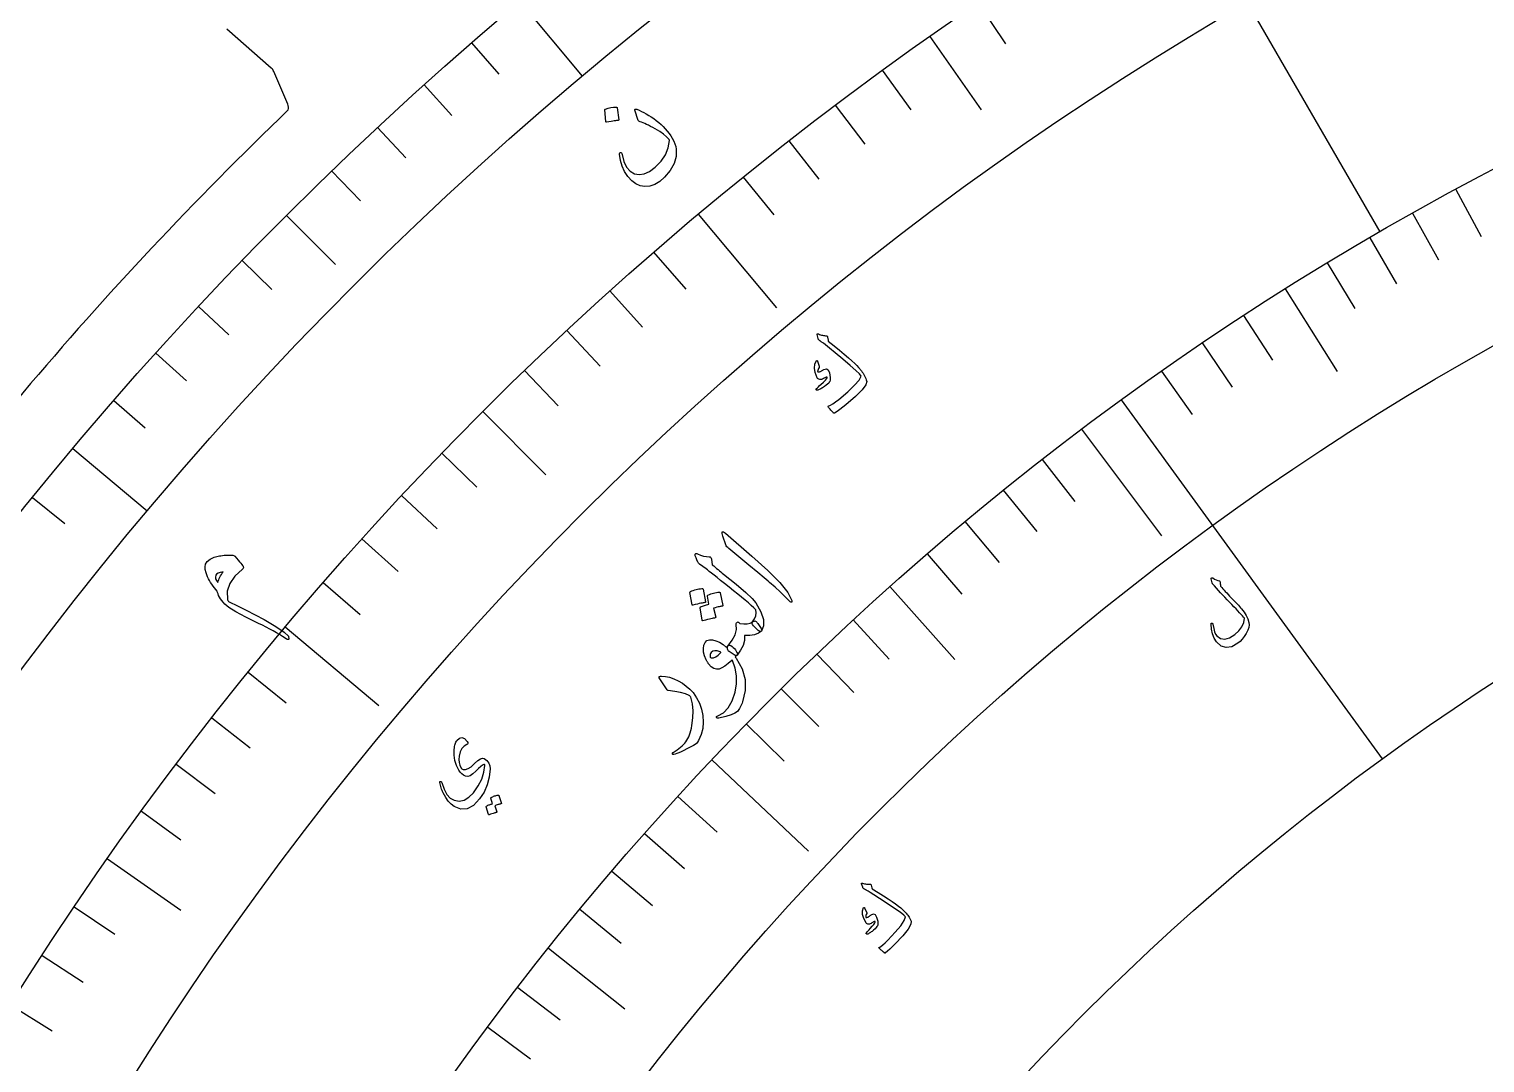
# Model space of a CAD drawing. Header units: millimetres. Extents: x -59 to 59, y -59 to 86.
# Drawn here: x -44.99 to -21.78, y 27.37 to 43.85 of the extents above; entities that cross this region are included whole.
import ezdxf

# ---------------------------------------------------------------- set-up
doc = ezdxf.new("R2010")
doc.units = ezdxf.units.MM
for name, color, linetype in [('CUT_OUTER', 1, 'Continuous'), ('ENGRAVE', 7, 'Continuous'), ('ENGRAVE_FINE', 8, 'Continuous'), ('TEXT', 5, 'Continuous')]:
    doc.layers.add(name, color=color, linetype=linetype)

msp = doc.modelspace()

# ---------------------------------------------------------------- linework, layer by layer
at = {"layer": 'CUT_OUTER'}
for points in [[(-41.1262, 43.2335), (-41.8327, 43.8521), (-41.8355, 43.8548)], [(-40.8636, 42.6578), (-41.0872, 43.1797)]]:
    msp.add_lwpolyline(points, dxfattribs=at)
for centre, radius, start, end in [((-41.225, 43.1206), 0.15, 23.19225, 48.79455), ((-0.0274, 0.0225), 58.9646, 133.821638, 145.848692), ((-40.9992, 42.5992), 0.1478, 346.73923, 23.35964)]:
    msp.add_arc(centre, radius, start, end, dxfattribs=at)
at = {"layer": 'ENGRAVE'}
for points in [[(-26.6975, 46.2414), (-23.4525, 40.6209)], [(-37.166, 44.2927), (-36.1705, 43.1063)], [(-30.6261, 43.7386), (-29.8072, 42.569)], [(-40.8849, 40.8849), (-40.1027, 40.1027)], [(-34.3216, 40.9029), (-33.0701, 39.4115)], [(-24.9616, 39.7114), (-24.1327, 38.3927)], [(-27.5749, 37.9434), (-23.4127, 32.2161)], [(-37.756, 37.756), (-36.7464, 36.7464)], [(-28.2099, 37.4738), (-26.9324, 35.7768)], [(-44.2927, 37.166), (-43.1063, 36.1705)], [(-31.265, 34.9654), (-30.2268, 33.8043)], [(-40.9029, 34.3216), (-39.4115, 33.0701)], [(-34.1044, 32.202), (-32.56, 30.7438)], [(-43.7386, 30.6261), (-42.569, 29.8072)], [(-36.7065, 29.2012), (-35.4876, 28.2315)]]:
    msp.add_lwpolyline(points, dxfattribs=at)
for radius in [57.82, 57.82, 56.2713, 53.395, 53.395, 51.1235, 46.905, 46.905, 44.427, 39.825, 39.825]:
    msp.add_circle((0, 0), radius, dxfattribs=at)
at = {"layer": 'ENGRAVE_FINE'}
for points in [[(-29.8581, 44.2665), (-29.4226, 43.6208)], [(-37.9333, 43.6373), (-37.4979, 43.1364)], [(-31.3848, 43.1975), (-30.927, 42.5674)], [(-38.6891, 42.9686), (-38.245, 42.4754)], [(-32.1339, 42.6431), (-31.6652, 42.0212)], [(-39.4331, 42.2869), (-38.9805, 41.8014)], [(-32.8732, 42.0758), (-32.3938, 41.4621)], [(-40.1651, 41.5922), (-39.7041, 41.1148)], [(-33.6026, 41.4957), (-33.1124, 40.8905)], [(-22.2399, 41.2973), (-21.837, 40.5493)], [(-22.9298, 40.9183), (-22.5145, 40.1771)], [(-23.6135, 40.5275), (-23.1858, 39.7934)], [(-41.5922, 40.1651), (-41.1148, 39.7041)], [(-35.0303, 40.2977), (-34.5193, 39.71)], [(-24.2909, 40.1252), (-23.8509, 39.3984)], [(-35.7282, 39.6802), (-35.2071, 39.1015)], [(-42.2869, 39.4331), (-41.8014, 38.9805)], [(-25.6256, 39.2862), (-25.1614, 38.5746)], [(-36.4153, 39.0506), (-35.8842, 38.4811)], [(-26.2826, 38.8498), (-25.8065, 38.1461)], [(-42.9686, 38.6891), (-42.4754, 38.245)], [(-37.0913, 38.4091), (-36.5503, 37.8489)], [(-26.9324, 38.4021), (-26.4446, 37.7065)], [(-43.6373, 37.9333), (-43.1364, 37.4979)], [(-38.4091, 37.0913), (-37.8489, 36.5503)], [(-28.8371, 36.9933), (-28.3147, 36.3232)], [(-29.4564, 36.5021), (-28.9228, 35.8409)], [(-44.9346, 36.3873), (-44.4187, 35.9696)], [(-39.0506, 36.4153), (-38.4811, 35.8842)], [(-30.0676, 36.0003), (-29.523, 35.3482)], [(-39.6802, 35.7282), (-39.1015, 35.2071)], [(-30.6705, 35.488), (-30.115, 34.8452)], [(-40.2977, 35.0303), (-39.71, 34.5193)], [(-31.8508, 34.4326), (-31.2739, 33.8089)], [(-32.4279, 33.8897), (-31.8405, 33.2758)], [(-41.4957, 33.6026), (-40.8905, 33.1124)], [(-32.9959, 33.3369), (-32.3983, 32.733)], [(-42.0758, 32.8732), (-41.4621, 32.3938)], [(-33.5548, 32.7743), (-32.947, 32.1806)], [(-42.6431, 32.1339), (-42.0212, 31.6652)], [(-34.6445, 31.6202), (-34.0169, 31.0475)], [(-43.1975, 31.3848), (-42.5674, 30.927)], [(-35.1749, 31.0291), (-34.5378, 30.4671)], [(-35.6955, 30.4288), (-35.0489, 29.8776)], [(-44.2665, 29.8581), (-43.6208, 29.4226)], [(-36.2061, 29.8195), (-35.5503, 29.2793)], [(-44.7808, 29.081), (-44.1277, 28.6568)], [(-37.1967, 28.5742), (-36.5229, 28.0567)], [(-45.2815, 28.295), (-44.6211, 27.8823)], [(-37.6763, 27.9387), (-36.9939, 27.4327)]]:
    msp.add_lwpolyline(points, dxfattribs=at)
at = {"layer": 'TEXT'}
for points in [[(-35.8106, 42.5662), (-35.8103, 42.57), (-35.8084, 42.5737), (-35.805, 42.5772), (-35.8001, 42.5806), (-35.7571, 42.5949), (-35.7135, 42.6047), (-35.6694, 42.61), (-35.6248, 42.6108), (-35.6195, 42.6097), (-35.6156, 42.6074), (-35.6132, 42.6039), (-35.6122, 42.5991), (-35.586, 42.4097), (-35.5864, 42.4044), (-35.5895, 42.4005), (-35.5953, 42.3982), (-35.6039, 42.3975), (-35.6113, 42.3969), (-35.6227, 42.3956), (-35.6382, 42.3937), (-35.6578, 42.3912), (-35.6816, 42.3879), (-35.7099, 42.3836), (-35.7426, 42.3782), (-35.7799, 42.3719), (-35.7852, 42.3716), (-35.7889, 42.3726), (-35.791, 42.3751), (-35.7914, 42.3789)], [(-35.2989, 42.577), (-35.2621, 42.5608), (-35.2246, 42.5431), (-35.1866, 42.5237), (-35.148, 42.5027), (-35.1088, 42.4798), (-35.0691, 42.4545), (-35.029, 42.4269), (-34.9882, 42.3969), (-34.949, 42.366), (-34.9119, 42.3338), (-34.8769, 42.3004), (-34.8441, 42.2658), (-34.8132, 42.2298), (-34.7843, 42.1924), (-34.7573, 42.1537), (-34.7323, 42.1134), (-34.7089, 42.0688), (-34.6907, 42.0247), (-34.6778, 41.9812), (-34.6701, 41.9381), (-34.671, 41.8248), (-34.7024, 41.7126), (-34.7643, 41.6015), (-34.8567, 41.4913), (-34.9333, 41.4234), (-35.0107, 41.376), (-35.0889, 41.349), (-35.168, 41.3425), (-35.2434, 41.3563), (-35.314, 41.3875), (-35.3798, 41.4361), (-35.4406, 41.5023), (-35.4932, 41.5825), (-35.5329, 41.6687), (-35.5598, 41.7609), (-35.5738, 41.8593), (-35.5736, 41.872), (-35.5708, 41.8814), (-35.5655, 41.8873), (-35.5576, 41.8898), (-35.5479, 41.8893), (-35.5403, 41.8835), (-35.5349, 41.8723), (-35.5317, 41.8559), (-35.5035, 41.7411), (-35.4617, 41.6517), (-35.4063, 41.5874), (-35.3374, 41.5482), (-35.261, 41.5348), (-35.1801, 41.5475), (-35.0947, 41.5862), (-35.0046, 41.6509), (-34.9107, 41.7469), (-34.8418, 41.8504), (-34.798, 41.9614), (-34.7793, 42.0802), (-34.7796, 42.0835), (-34.7812, 42.0876), (-34.7841, 42.0923), (-34.7882, 42.0977), (-34.8246, 42.1369), (-34.8729, 42.1777), (-34.9333, 42.2199), (-35.0057, 42.2636), (-35.0435, 42.2844), (-35.0791, 42.3035), (-35.1125, 42.3207), (-35.1437, 42.3361), (-35.1727, 42.3494), (-35.1996, 42.3606), (-35.2243, 42.3696), (-35.2469, 42.3764), (-35.2582, 42.3803), (-35.2669, 42.3854), (-35.2731, 42.3915), (-35.2767, 42.3987), (-35.3279, 42.5613), (-35.3291, 42.5723), (-35.3246, 42.5785), (-35.3146, 42.5801), (-35.2989, 42.577)], [(-32.4015, 38.9939), (-32.385, 38.9872), (-32.3688, 38.9813), (-32.3528, 38.9763), (-32.337, 38.9722), (-32.3214, 38.969), (-32.3059, 38.9668), (-32.2905, 38.9656), (-32.2752, 38.9654), (-32.2682, 38.9639), (-32.2629, 38.9598), (-32.2594, 38.9532), (-32.2575, 38.9439), (-32.25, 38.893), (-32.249, 38.8877), (-32.2478, 38.8834), (-32.2466, 38.8801), (-32.2452, 38.8779), (-32.1506, 38.802), (-32.0658, 38.7328), (-31.9908, 38.6704), (-31.9255, 38.6147), (-31.8701, 38.5659), (-31.8246, 38.5239), (-31.7892, 38.4887), (-31.7636, 38.4604), (-31.7179, 38.4051), (-31.7044, 38.3867), (-31.6917, 38.3676), (-31.6798, 38.3476), (-31.6686, 38.327), (-31.6583, 38.3055), (-31.6489, 38.2831), (-31.6405, 38.2598), (-31.633, 38.2357), (-31.6447, 38.1809), (-31.7041, 38.101), (-31.811, 37.9956), (-31.9652, 37.8645), (-32.0149, 37.8253), (-32.0619, 37.7903), (-32.1062, 37.7594), (-32.1478, 37.7327), (-32.1524, 37.7313), (-32.1567, 37.7314), (-32.1606, 37.733), (-32.1641, 37.7361), (-32.1797, 37.7523), (-32.1937, 37.7672), (-32.2062, 37.7807), (-32.2173, 37.7929), (-32.2269, 37.8038), (-32.2352, 37.8136), (-32.2423, 37.8224), (-32.2481, 37.8301), (-32.2511, 37.8347), (-32.2516, 37.8382), (-32.2496, 37.8408), (-32.245, 37.8423), (-32.2123, 37.8566), (-32.1738, 37.8794), (-32.1296, 37.9105), (-32.0796, 37.9501), (-31.9339, 38.0729), (-31.8254, 38.1754), (-31.7543, 38.2581), (-31.7206, 38.321), (-31.7492, 38.3553), (-31.8078, 38.412), (-31.8967, 38.491), (-32.0159, 38.5921), (-32.1363, 38.6925), (-32.2278, 38.7681), (-32.2904, 38.8188), (-32.324, 38.8449), (-32.3335, 38.8517), (-32.3424, 38.8582), (-32.3506, 38.8642), (-32.3583, 38.8697), (-32.3653, 38.8748), (-32.3715, 38.8792), (-32.377, 38.8831), (-32.3818, 38.8864), (-32.3916, 38.8941), (-32.3993, 38.9028), (-32.405, 38.9125), (-32.4086, 38.9232), (-32.4224, 38.9841), (-32.4231, 38.9885), (-32.4227, 38.992), (-32.4214, 38.9946), (-32.4191, 38.9964), (-32.4152, 38.9972), (-32.4109, 38.997), (-32.4063, 38.9959), (-32.4015, 38.9939)], [(-32.4353, 38.5684), (-32.4329, 38.5699), (-32.4304, 38.5706), (-32.4276, 38.5705), (-32.4247, 38.5696), (-32.4228, 38.5682), (-32.4211, 38.5664), (-32.4195, 38.5643), (-32.4181, 38.5618), (-32.3919, 38.4823), (-32.3897, 38.4738), (-32.3889, 38.4667), (-32.3893, 38.4608), (-32.3911, 38.4561), (-32.402, 38.4402), (-32.4096, 38.4247), (-32.4141, 38.4098), (-32.4154, 38.3954), (-32.4135, 38.3901), (-32.4077, 38.3875), (-32.398, 38.3878), (-32.3844, 38.3909), (-32.3763, 38.394), (-32.368, 38.3975), (-32.3597, 38.4013), (-32.3513, 38.4054), (-32.3427, 38.4099), (-32.3338, 38.4148), (-32.3248, 38.4201), (-32.3155, 38.4259), (-32.2768, 38.4382), (-32.2472, 38.4216), (-32.2266, 38.3761), (-32.2149, 38.3018), (-32.2148, 38.2768), (-32.2172, 38.2553), (-32.222, 38.2373), (-32.2291, 38.2227), (-32.2395, 38.2096), (-32.2559, 38.194), (-32.2783, 38.1758), (-32.3068, 38.1552), (-32.3216, 38.1449), (-32.3361, 38.1357), (-32.3502, 38.1275), (-32.3639, 38.1202), (-32.3772, 38.1138), (-32.3897, 38.1079), (-32.4015, 38.1027), (-32.4127, 38.098), (-32.4206, 38.0965), (-32.4274, 38.0966), (-32.4329, 38.0985), (-32.4373, 38.1021), (-32.4404, 38.1071), (-32.4409, 38.112), (-32.439, 38.1168), (-32.4347, 38.1216), (-32.4199, 38.136), (-32.403, 38.152), (-32.3838, 38.1696), (-32.3623, 38.1888), (-32.3223, 38.2248), (-32.2923, 38.2543), (-32.2724, 38.2775), (-32.2625, 38.2943), (-32.2618, 38.2972), (-32.2623, 38.2997), (-32.264, 38.302), (-32.2669, 38.304), (-32.2692, 38.3048), (-32.2723, 38.3047), (-32.2761, 38.3038), (-32.2806, 38.302), (-32.3199, 38.2823), (-32.3368, 38.2747), (-32.3528, 38.2699), (-32.3677, 38.2678), (-32.3816, 38.2686), (-32.3953, 38.2716), (-32.4067, 38.2771), (-32.4155, 38.2852), (-32.422, 38.2958), (-32.4549, 38.3764), (-32.4681, 38.4487), (-32.4615, 38.5127), (-32.4353, 38.5684)], [(-33.9272, 35.768), (-33.94, 35.8137), (-33.9372, 35.8366), (-33.9188, 35.8368), (-33.8849, 35.8143), (-33.4653, 35.4474), (-33.2089, 35.2212), (-33.0172, 35.028), (-32.89, 34.8682), (-32.827, 34.7419), (-32.8248, 34.7287), (-32.8255, 34.7199), (-32.8291, 34.7153), (-32.8356, 34.715), (-32.843, 34.7172), (-32.851, 34.7215), (-32.8595, 34.7281), (-32.8686, 34.7368), (-32.936, 34.8081), (-33.0108, 34.8806), (-33.093, 34.9542), (-33.1826, 35.0291), (-33.2055, 35.049), (-33.2683, 35.1022), (-33.3709, 35.1887), (-33.5133, 35.3084), (-33.8323, 35.5708), (-33.8482, 35.5858), (-33.8612, 35.6011), (-33.8714, 35.6169), (-33.8787, 35.633)], [(-41.9882, 34.8936), (-42.0107, 34.9198), (-42.0324, 34.9466), (-42.0535, 34.9741), (-42.0739, 35.0022), (-42.0932, 35.031), (-42.111, 35.0605), (-42.1274, 35.0907), (-42.1423, 35.1217), (-42.1656, 35.1821), (-42.1785, 35.2355), (-42.1811, 35.2816), (-42.1733, 35.3205), (-42.1463, 35.3671), (-42.1005, 35.4048), (-42.0359, 35.4338), (-41.9526, 35.4538), (-41.9279, 35.4578), (-41.9032, 35.461), (-41.8784, 35.4635), (-41.8536, 35.4652), (-41.8286, 35.4663), (-41.8033, 35.4667), (-41.7779, 35.4667), (-41.7522, 35.466), (-41.738, 35.4648), (-41.7258, 35.4618), (-41.7154, 35.4568), (-41.7071, 35.4501), (-41.6786, 35.4164), (-41.6533, 35.3862), (-41.6312, 35.3594), (-41.6123, 35.336), (-41.5969, 35.3165), (-41.5851, 35.3011), (-41.5769, 35.2898), (-41.5724, 35.2826), (-41.5689, 35.2715), (-41.5695, 35.2614), (-41.5741, 35.2522), (-41.5827, 35.2441), (-41.7066, 35.1334), (-41.7881, 35.0152), (-41.8274, 34.8898), (-41.8242, 34.7573), (-41.8205, 34.7451), (-41.815, 34.7352), (-41.8075, 34.7274), (-41.7982, 34.722), (-41.664, 34.6588), (-41.5263, 34.5905), (-41.3853, 34.5171), (-41.2409, 34.4385), (-41.0512, 34.3273), (-40.9219, 34.2385), (-40.8529, 34.1723), (-40.8441, 34.1288), (-40.8534, 34.1219), (-40.8669, 34.1215), (-40.8846, 34.1277), (-40.9066, 34.1405), (-40.9499, 34.17), (-40.9961, 34.1996), (-41.045, 34.2291), (-41.0968, 34.2585), (-41.1511, 34.288), (-41.2078, 34.3177), (-41.2667, 34.3475), (-41.3278, 34.3775), (-41.5331, 34.478), (-41.6915, 34.5627), (-41.8029, 34.6318), (-41.8672, 34.6856), (-41.8933, 34.7151), (-41.9162, 34.7438), (-41.9358, 34.7716), (-41.952, 34.7987), (-41.9653, 34.8246), (-41.9757, 34.849), (-41.9833, 34.872), (-41.9882, 34.8936)], [(-34.3259, 35.354), (-34.3404, 35.3914), (-34.3521, 35.4209), (-34.3609, 35.4425), (-34.367, 35.4562), (-34.3702, 35.4655), (-34.3709, 35.4737), (-34.369, 35.4808), (-34.3645, 35.487), (-34.3573, 35.4919), (-34.3493, 35.4938), (-34.3403, 35.4927), (-34.3304, 35.4885), (-34.2828, 35.467), (-34.2358, 35.4515), (-34.1895, 35.4421), (-34.1439, 35.4387), (-34.1302, 35.4368), (-34.1199, 35.4296), (-34.113, 35.4172), (-34.1094, 35.3996), (-34.0972, 35.3138), (-34.0729, 35.2936), (-34.049, 35.2738), (-34.0255, 35.2544), (-34.0023, 35.2354), (-33.9796, 35.2168), (-33.9573, 35.1986), (-33.9353, 35.1809), (-33.9138, 35.1635), (-33.7146, 35.0024), (-33.5629, 34.8726), (-33.4586, 34.7742), (-33.4015, 34.7073), (-33.3217, 34.563), (-33.28, 34.4398), (-33.2762, 34.3377), (-33.3104, 34.2565), (-33.312, 34.255), (-33.3136, 34.2534), (-33.3153, 34.2518), (-33.3169, 34.2503), (-33.3353, 34.2501), (-33.3618, 34.265), (-33.3963, 34.295), (-33.4388, 34.3401), (-33.4533, 34.358), (-33.4604, 34.3744), (-33.4602, 34.3893), (-33.4525, 34.4027), (-33.4195, 34.4508), (-33.3997, 34.4989), (-33.3933, 34.547), (-33.4003, 34.5952), (-33.4346, 34.628), (-33.4745, 34.6644), (-33.5201, 34.7044), (-33.5714, 34.748), (-33.628, 34.795), (-33.6897, 34.8454), (-33.7565, 34.8992), (-33.8283, 34.9563), (-33.8985, 35.013), (-33.9617, 35.0637), (-34.018, 35.1084), (-34.0675, 35.1472), (-34.1098, 35.1803), (-34.1448, 35.2079), (-34.1724, 35.23), (-34.1927, 35.2466), (-34.2992, 35.3232), (-34.3086, 35.3318), (-34.3162, 35.3398), (-34.322, 35.3472), (-34.3259, 35.354)], [(-41.978, 35.0291), (-41.9716, 35.0495), (-41.9641, 35.0702), (-41.9554, 35.0914), (-41.9454, 35.1129), (-41.9343, 35.1348), (-41.9222, 35.1568), (-41.9091, 35.179), (-41.8949, 35.2013), (-41.9402, 35.1911), (-41.9747, 35.1784), (-41.9983, 35.1633), (-42.0111, 35.1457), (-42.018, 35.1177), (-42.0148, 35.089), (-42.0014, 35.0594), (-41.978, 35.0291)], [(-26.1398, 35.0879), (-26.1403, 35.0925), (-26.1396, 35.0967), (-26.1377, 35.1003), (-26.1345, 35.1034), (-26.1305, 35.1055), (-26.1262, 35.1059), (-26.1215, 35.1047), (-26.1165, 35.1019), (-26.0881, 35.0849), (-26.0616, 35.0718), (-26.0368, 35.0624), (-26.0139, 35.0569), (-26.0065, 35.0544), (-26.001, 35.0491), (-25.9975, 35.0412), (-25.996, 35.0305), (-25.9959, 35.0248), (-25.9958, 35.0194), (-25.9956, 35.0142), (-25.9954, 35.0093), (-25.9952, 35.0047), (-25.9951, 35.0004), (-25.995, 34.9965), (-25.995, 34.993), (-25.9948, 34.9867), (-25.9932, 34.9803), (-25.9901, 34.9736), (-25.9857, 34.9668), (-25.9706, 34.9492), (-25.954, 34.9303), (-25.9357, 34.9101), (-25.9157, 34.8884), (-25.8942, 34.8654), (-25.8711, 34.8408), (-25.8466, 34.8148), (-25.8206, 34.7873), (-25.7941, 34.7602), (-25.7695, 34.7346), (-25.7467, 34.7104), (-25.7257, 34.6877), (-25.7065, 34.6664), (-25.6887, 34.6465), (-25.6726, 34.628), (-25.6581, 34.611), (-25.6172, 34.5588), (-25.5842, 34.5052), (-25.559, 34.4502), (-25.5416, 34.3938), (-25.5375, 34.3561), (-25.5432, 34.3142), (-25.5587, 34.268), (-25.584, 34.2177), (-25.6151, 34.1682), (-25.6473, 34.1257), (-25.6804, 34.09), (-25.7146, 34.0612), (-25.813, 34.0061), (-25.9024, 33.9915), (-25.983, 34.0174), (-26.0547, 34.0839), (-26.0937, 34.1445), (-26.1215, 34.2119), (-26.1379, 34.2859), (-26.143, 34.3668), (-26.1426, 34.3719), (-26.1412, 34.376), (-26.1388, 34.379), (-26.1353, 34.381), (-26.131, 34.3822), (-26.1272, 34.3825), (-26.1239, 34.3818), (-26.1211, 34.38), (-26.1177, 34.3769), (-26.1152, 34.3733), (-26.1135, 34.3692), (-26.1128, 34.3646), (-26.1011, 34.2987), (-26.0872, 34.2455), (-26.071, 34.2052), (-26.0527, 34.1777), (-25.9919, 34.1345), (-25.9236, 34.1239), (-25.848, 34.1459), (-25.7647, 34.2003), (-25.6991, 34.2618), (-25.6517, 34.3255), (-25.6227, 34.3913), (-25.6119, 34.4594), (-25.6266, 34.4774), (-25.6443, 34.4982), (-25.6649, 34.5216), (-25.6884, 34.5478), (-25.715, 34.5766), (-25.7448, 34.6082), (-25.7777, 34.6425), (-25.8139, 34.6795), (-25.8507, 34.718), (-25.8867, 34.756), (-25.922, 34.7936), (-25.9566, 34.8306), (-25.9903, 34.8673), (-26.0231, 34.9036), (-26.0551, 34.9395), (-26.0861, 34.975), (-26.1175, 35.0081), (-26.1204, 35.0124), (-26.1227, 35.0167), (-26.1243, 35.0211), (-26.1254, 35.0255)], [(-34.4521, 34.869), (-34.4521, 34.8731), (-34.4504, 34.8771), (-34.4471, 34.8812), (-34.4422, 34.8852), (-34.4202, 34.8952), (-34.3981, 34.904), (-34.3759, 34.9118), (-34.3537, 34.9184), (-34.3311, 34.9239), (-34.3081, 34.9282), (-34.2846, 34.9315), (-34.2606, 34.9336), (-34.2535, 34.9329), (-34.2482, 34.9308), (-34.2447, 34.9272), (-34.2431, 34.9223), (-34.2009, 34.7223), (-34.2016, 34.7173), (-34.2051, 34.7135), (-34.2114, 34.7109), (-34.2204, 34.7095), (-34.2282, 34.7082), (-34.2402, 34.7059), (-34.2565, 34.7026), (-34.2769, 34.6983), (-34.3019, 34.6927), (-34.3315, 34.6857), (-34.3657, 34.6773), (-34.4046, 34.6675), (-34.4102, 34.6667), (-34.4143, 34.6674), (-34.4167, 34.6699), (-34.4174, 34.6739)], [(-34.1739, 34.8125), (-34.1738, 34.8165), (-34.1722, 34.8205), (-34.1689, 34.8245), (-34.164, 34.8285), (-34.142, 34.8384), (-34.12, 34.8471), (-34.0978, 34.8547), (-34.0756, 34.8611), (-34.0531, 34.8665), (-34.0302, 34.8707), (-34.0067, 34.8738), (-33.9828, 34.8758), (-33.977, 34.8749), (-33.9724, 34.8725), (-33.969, 34.8684), (-33.9669, 34.8628), (-33.9251, 34.6631), (-33.9256, 34.6594), (-33.9288, 34.6563), (-33.9345, 34.6538), (-33.9429, 34.652), (-33.9485, 34.6509), (-33.9572, 34.6491), (-33.969, 34.6466), (-33.984, 34.6434), (-34.002, 34.6395), (-34.0229, 34.6346), (-34.0467, 34.6288), (-34.0735, 34.6222), (-34.0412, 34.4758), (-34.0419, 34.4708), (-34.0453, 34.467), (-34.0516, 34.4644), (-34.0606, 34.4631), (-34.0684, 34.4618), (-34.0803, 34.4595), (-34.0965, 34.4562), (-34.1169, 34.452), (-34.1418, 34.4465), (-34.1712, 34.4396), (-34.2053, 34.4313), (-34.2441, 34.4215), (-34.249, 34.4214), (-34.2525, 34.4227), (-34.2546, 34.4254), (-34.2553, 34.4295), (-34.2907, 34.6242), (-34.2906, 34.6282), (-34.289, 34.6322), (-34.2857, 34.6362), (-34.2808, 34.6403), (-34.2653, 34.6473), (-34.2497, 34.654), (-34.2338, 34.6602), (-34.2177, 34.666), (-34.2015, 34.6712), (-34.185, 34.6756), (-34.1684, 34.6792), (-34.1515, 34.682)], [(-33.4525, 34.4027), (-33.4356, 34.411), (-33.422, 34.4157), (-33.4116, 34.417), (-33.4044, 34.4146), (-33.3961, 34.4085), (-33.3871, 34.4), (-33.3772, 34.389), (-33.3666, 34.3756), (-33.3348, 34.3306), (-33.3148, 34.2957), (-33.3067, 34.271), (-33.3104, 34.2565), (-33.3599, 34.2204), (-33.4214, 34.1966), (-33.4949, 34.185), (-33.5806, 34.1856), (-33.5831, 34.1055), (-33.604, 34.0267), (-33.6433, 33.949), (-33.701, 33.8724), (-33.7097, 33.8667), (-33.7201, 33.8654), (-33.732, 33.8684), (-33.7456, 33.8759), (-33.8255, 33.9306), (-33.8344, 33.9367), (-33.8419, 33.9454), (-33.848, 33.9567), (-33.8527, 33.9706), (-33.8546, 33.9831), (-33.8539, 33.995), (-33.8506, 34.0062), (-33.8447, 34.0169), (-33.7759, 34.1092), (-33.7308, 34.1967), (-33.7095, 34.2797), (-33.7121, 34.3581), (-33.7132, 34.3681), (-33.7119, 34.3773), (-33.7082, 34.3857), (-33.7021, 34.3932), (-33.6949, 34.3986), (-33.6877, 34.4003), (-33.6805, 34.3984), (-33.6733, 34.3929), (-33.6672, 34.3871), (-33.6614, 34.3824), (-33.6561, 34.3789), (-33.6511, 34.3767), (-33.592, 34.3705), (-33.5392, 34.3728), (-33.4927, 34.3835), (-33.4525, 34.4027)], [(-33.7152, 33.8231), (-33.6207, 33.654), (-33.5722, 33.4816), (-33.5696, 33.3058), (-33.6125, 33.1265), (-33.6211, 33.104), (-33.6302, 33.0824), (-33.6397, 33.0617), (-33.6498, 33.0418), (-33.6603, 33.0231), (-33.6714, 33.0056), (-33.683, 32.9895), (-33.6951, 32.9746), (-33.7333, 32.9454), (-33.7956, 32.9178), (-33.8818, 32.8919), (-33.9921, 32.8674), (-34.0056, 32.8663), (-34.0159, 32.868), (-34.0232, 32.8725), (-34.0273, 32.8798), (-34.0282, 32.8879), (-34.0254, 32.8949), (-34.019, 32.9007), (-34.009, 32.9053), (-33.9173, 32.9533), (-33.8406, 33.0323), (-33.7786, 33.1424), (-33.731, 33.2838), (-33.7076, 33.4151), (-33.7067, 33.5424), (-33.7283, 33.6657), (-33.7724, 33.7851), (-33.7756, 33.7877), (-33.7788, 33.7891), (-33.782, 33.7894), (-33.7852, 33.7884), (-33.843, 33.7369), (-33.8959, 33.6966), (-33.9438, 33.6676), (-33.9868, 33.65), (-34.0301, 33.6461), (-34.0723, 33.6586), (-34.1135, 33.6874), (-34.1536, 33.7326), (-34.1584, 33.7391), (-34.1631, 33.7459), (-34.1677, 33.753), (-34.1722, 33.7605), (-34.1767, 33.7683), (-34.1813, 33.7766), (-34.186, 33.7854), (-34.1909, 33.7948), (-34.2182, 33.8591), (-34.2336, 33.9198), (-34.2371, 33.9767), (-34.2288, 34.0299), (-34.2095, 34.0738), (-34.1804, 34.1026), (-34.1414, 34.1164), (-34.0927, 34.1151), (-34.0371, 34.101), (-33.981, 34.0761), (-33.9243, 34.0407), (-33.8671, 33.9946), (-33.864, 33.9978), (-33.8611, 34.001), (-33.8584, 34.0042), (-33.8559, 34.0074), (-33.8534, 34.0106), (-33.8507, 34.0137), (-33.8478, 34.0169), (-33.8447, 34.0201), (-33.8316, 34.0285), (-33.8164, 34.0299), (-33.7989, 34.0244), (-33.7792, 34.0118), (-33.7601, 33.9955), (-33.7425, 33.9772), (-33.7266, 33.9569), (-33.7122, 33.9347), (-33.7012, 33.9135), (-33.6954, 33.8963), (-33.6948, 33.8831), (-33.6994, 33.874), (-33.7296, 33.8439), (-33.7269, 33.8408), (-33.7236, 33.8363), (-33.7197, 33.8304), (-33.7152, 33.8231)], [(-33.9709, 33.9262), (-34.017, 33.9387), (-34.056, 33.941), (-34.0881, 33.9331), (-34.1131, 33.915), (-34.1226, 33.8987), (-34.1286, 33.8817), (-34.1312, 33.8642), (-34.1304, 33.8462), (-34.1282, 33.8384), (-34.1231, 33.8326), (-34.1153, 33.8288), (-34.1047, 33.827), (-34.0738, 33.8291), (-34.0401, 33.8431), (-34.0036, 33.8691), (-33.9644, 33.907), (-33.9612, 33.9118), (-33.9613, 33.9166), (-33.9645, 33.9214), (-33.9709, 33.9262)], [(-34.9403, 33.512), (-34.9423, 33.5158), (-34.9436, 33.5192), (-34.9441, 33.5222), (-34.9437, 33.5248), (-34.9397, 33.5298), (-34.9322, 33.5335), (-34.9213, 33.5359), (-34.907, 33.5369), (-34.8429, 33.5327), (-34.7772, 33.5191), (-34.7099, 33.496), (-34.6412, 33.4635), (-34.5723, 33.4232), (-34.5093, 33.3784), (-34.4522, 33.3291), (-34.401, 33.2753), (-34.3447, 33.1931), (-34.3001, 33.1044), (-34.2671, 33.0093), (-34.2457, 32.9077), (-34.2379, 32.8037), (-34.2472, 32.7024), (-34.2736, 32.6039), (-34.3171, 32.5081), (-34.3312, 32.4848), (-34.3484, 32.4644), (-34.3686, 32.4468), (-34.392, 32.4322), (-34.45, 32.4025), (-34.5028, 32.3759), (-34.5504, 32.3526), (-34.5927, 32.3325), (-34.6297, 32.3158), (-34.6613, 32.3026), (-34.6875, 32.2928), (-34.7083, 32.2866), (-34.7135, 32.2861), (-34.7178, 32.2864), (-34.7215, 32.2874), (-34.7243, 32.2893), (-34.7273, 32.2926), (-34.7294, 32.2964), (-34.7308, 32.3005), (-34.7314, 32.305), (-34.7308, 32.3096), (-34.7286, 32.3139), (-34.7248, 32.3177), (-34.7194, 32.3213), (-34.6858, 32.3421), (-34.6546, 32.3629), (-34.6259, 32.3838), (-34.5997, 32.4046), (-34.5758, 32.4257), (-34.554, 32.4472), (-34.5342, 32.4691), (-34.5166, 32.4915), (-34.5005, 32.5153), (-34.4855, 32.5414), (-34.4715, 32.5699), (-34.4586, 32.6008), (-34.4469, 32.6341), (-34.4364, 32.6699), (-34.4272, 32.7083), (-34.4192, 32.7493), (-34.4031, 32.8708), (-34.401, 32.9863), (-34.4131, 33.096), (-34.4393, 33.1998), (-34.4421, 33.2075), (-34.4469, 33.2148), (-34.4536, 33.2217), (-34.4623, 33.2281), (-34.5245, 33.2552), (-34.6012, 33.2774), (-34.6924, 33.2946), (-34.7982, 33.3068), (-34.804, 33.3085), (-34.8087, 33.3106), (-34.8121, 33.3131), (-34.8144, 33.316)], [(-38.0086, 32.4475), (-38.0516, 32.4216), (-38.0865, 32.3816), (-38.1133, 32.3275), (-38.132, 32.2593), (-38.1366, 32.2099), (-38.1325, 32.1622), (-38.1199, 32.1161), (-38.0986, 32.0718), (-38.093, 32.0644), (-38.086, 32.0583), (-38.0775, 32.0533), (-38.0675, 32.0495), (-38.0286, 32.047), (-37.9854, 32.0616), (-37.938, 32.093), (-37.8863, 32.1413), (-37.8357, 32.1894), (-37.7927, 32.2191), (-37.7575, 32.2303), (-37.73, 32.2231), (-37.6885, 32.1894), (-37.6591, 32.1506), (-37.6417, 32.1065), (-37.6365, 32.0572), (-37.6498, 31.9266), (-37.6823, 31.8033), (-37.7339, 31.6872), (-37.8048, 31.5782), (-37.9026, 31.4763), (-38.0029, 31.4224), (-38.1059, 31.4167), (-38.2119, 31.4592), (-38.2592, 31.4957), (-38.3039, 31.5435), (-38.3457, 31.6028), (-38.3847, 31.6736), (-38.3942, 31.6949), (-38.4029, 31.7159), (-38.4109, 31.7367), (-38.4182, 31.7573), (-38.4247, 31.7777), (-38.4305, 31.7981), (-38.4355, 31.8186), (-38.4399, 31.839), (-38.4407, 31.8487), (-38.4388, 31.8553), (-38.4343, 31.8587), (-38.4272, 31.859), (-38.4204, 31.8568), (-38.4149, 31.8531), (-38.4107, 31.8479), (-38.4078, 31.841), (-38.3715, 31.7327), (-38.3267, 31.6494), (-38.2736, 31.5911), (-38.2123, 31.5578), (-38.1294, 31.5448), (-38.0502, 31.5606), (-37.9745, 31.6052), (-37.9023, 31.6786), (-37.8259, 31.7862), (-37.7704, 31.8943), (-37.7358, 32.0032), (-37.722, 32.1128), (-37.7223, 32.1204), (-37.7249, 32.1253), (-37.7297, 32.1276), (-37.7367, 32.1272), (-37.7566, 32.1185), (-37.7848, 32.0978), (-37.8211, 32.0652), (-37.8656, 32.0206), (-37.9129, 31.9768), (-37.9557, 31.9491), (-37.994, 31.9374), (-38.028, 31.9417), (-38.0594, 31.9568), (-38.088, 31.9778), (-38.114, 32.0046), (-38.1372, 32.0372), (-38.1744, 32.1112), (-38.1987, 32.1911), (-38.2102, 32.2769), (-38.2086, 32.3685), (-38.2069, 32.3917), (-38.2041, 32.4134), (-38.2003, 32.4335), (-38.1954, 32.452), (-38.1896, 32.4688), (-38.1831, 32.484), (-38.1757, 32.4976), (-38.1676, 32.5096), (-38.1271, 32.549), (-38.0862, 32.5593), (-38.0447, 32.5405), (-38.0027, 32.4928), (-37.9943, 32.4766), (-37.9924, 32.4637), (-37.9972, 32.454), (-38.0086, 32.4475)], [(-37.6269, 31.5897), (-37.6272, 31.5923), (-37.6264, 31.5949), (-37.6246, 31.5977), (-37.6217, 31.6005), (-37.6085, 31.6079), (-37.595, 31.6146), (-37.5815, 31.6206), (-37.5678, 31.6259), (-37.5539, 31.6305), (-37.5396, 31.6344), (-37.5248, 31.6377), (-37.5097, 31.6402), (-37.506, 31.64), (-37.5029, 31.6387), (-37.5005, 31.6363), (-37.4987, 31.6328), (-37.4581, 31.5082), (-37.4582, 31.5058), (-37.46, 31.5036), (-37.4635, 31.5017), (-37.4687, 31.5001), (-37.4728, 31.4995), (-37.4789, 31.4979), (-37.4871, 31.4955), (-37.4974, 31.4922), (-37.5098, 31.4881), (-37.5245, 31.483), (-37.5415, 31.4771), (-37.5608, 31.4702), (-37.5296, 31.3727), (-37.5292, 31.3691), (-37.5308, 31.3662), (-37.5343, 31.3641), (-37.5399, 31.3626), (-37.5448, 31.3614), (-37.5523, 31.3593), (-37.5623, 31.3564), (-37.5751, 31.3526), (-37.5905, 31.3478), (-37.6088, 31.3419), (-37.63, 31.3348), (-37.654, 31.3265), (-37.6571, 31.3262), (-37.6595, 31.3269), (-37.661, 31.3285), (-37.6617, 31.331), (-37.6986, 31.4538), (-37.6989, 31.4564), (-37.6981, 31.459), (-37.6963, 31.4618), (-37.6935, 31.4646), (-37.6827, 31.4713), (-37.6716, 31.4773), (-37.6603, 31.4827), (-37.6487, 31.4873), (-37.6369, 31.4914), (-37.625, 31.4948), (-37.613, 31.4977), (-37.6008, 31.5)], [(-31.6977, 30.2347), (-31.6821, 30.2303), (-31.6668, 30.2268), (-31.6518, 30.2239), (-31.6372, 30.2219), (-31.6228, 30.2206), (-31.6085, 30.2203), (-31.5945, 30.2208), (-31.5807, 30.2222), (-31.5742, 30.2216), (-31.569, 30.2185), (-31.565, 30.2129), (-31.5624, 30.2047), (-31.5503, 30.1595), (-31.5488, 30.1548), (-31.5473, 30.151), (-31.5459, 30.1482), (-31.5444, 30.1464), (-31.451, 30.0877), (-31.3671, 30.0342), (-31.2928, 29.9856), (-31.228, 29.9422), (-31.1729, 29.9039), (-31.1274, 29.8708), (-31.0917, 29.8427), (-31.0657, 29.8199), (-31.0186, 29.7747), (-31.0045, 29.7595), (-30.991, 29.7436), (-30.9782, 29.7268), (-30.9659, 29.7093), (-30.9544, 29.691), (-30.9436, 29.6718), (-30.9335, 29.6517), (-30.9242, 29.6307), (-30.929, 29.58), (-30.9742, 29.5016), (-31.0597, 29.3952), (-31.1851, 29.2606), (-31.2258, 29.22), (-31.2645, 29.1835), (-31.3013, 29.1509), (-31.336, 29.1224), (-31.34, 29.1206), (-31.3439, 29.1203), (-31.3476, 29.1213), (-31.3511, 29.1238), (-31.3669, 29.1368), (-31.3811, 29.1487), (-31.3939, 29.1596), (-31.4051, 29.1694), (-31.4149, 29.1783), (-31.4235, 29.1863), (-31.4308, 29.1935), (-31.4368, 29.1998), (-31.44, 29.2036), (-31.4409, 29.2067), (-31.4393, 29.2092), (-31.4354, 29.2111), (-31.4073, 29.2275), (-31.375, 29.2521), (-31.3383, 29.2849), (-31.2974, 29.3259), (-31.1788, 29.452), (-31.0916, 29.556), (-31.036, 29.6381), (-31.0123, 29.6985), (-31.0416, 29.7265), (-31.1005, 29.7715), (-31.1891, 29.8335), (-31.3073, 29.9124), (-31.4266, 29.9904), (-31.5172, 30.049), (-31.579, 30.0882), (-31.6121, 30.1082), (-31.6214, 30.1134), (-31.6301, 30.1183), (-31.6382, 30.1229), (-31.6457, 30.1271), (-31.6525, 30.1309), (-31.6586, 30.1342), (-31.664, 30.1372), (-31.6687, 30.1396), (-31.6783, 30.1455), (-31.6862, 30.1526), (-31.6924, 30.1607), (-31.6967, 30.17), (-31.7156, 30.2236), (-31.7166, 30.2275), (-31.7167, 30.2307), (-31.7158, 30.2332), (-31.7139, 30.2351), (-31.7104, 30.2362), (-31.7065, 30.2365), (-31.7023, 30.236), (-31.6977, 30.2347)], [(-31.6836, 29.8467), (-31.6817, 29.8483), (-31.6794, 29.8493), (-31.6769, 29.8495), (-31.6742, 29.849), (-31.6723, 29.8479), (-31.6706, 29.8465), (-31.6689, 29.8447), (-31.6674, 29.8426), (-31.6354, 29.7736), (-31.6325, 29.7662), (-31.631, 29.7598), (-31.6308, 29.7544), (-31.632, 29.75), (-31.6401, 29.7344), (-31.6454, 29.7197), (-31.6478, 29.7058), (-31.6475, 29.6926), (-31.6452, 29.688), (-31.6397, 29.6863), (-31.631, 29.6875), (-31.619, 29.6918), (-31.612, 29.6955), (-31.6049, 29.6995), (-31.5978, 29.7038), (-31.5906, 29.7084), (-31.5833, 29.7133), (-31.5759, 29.7187), (-31.5683, 29.7245), (-31.5605, 29.7307), (-31.5269, 29.7459), (-31.4984, 29.734), (-31.475, 29.6951), (-31.4566, 29.6292), (-31.4539, 29.6067), (-31.4538, 29.587), (-31.4562, 29.5702), (-31.4611, 29.5563), (-31.4691, 29.5434), (-31.4822, 29.5275), (-31.5006, 29.5088), (-31.5242, 29.4871), (-31.5365, 29.4763), (-31.5485, 29.4664), (-31.5604, 29.4575), (-31.5721, 29.4495), (-31.5833, 29.4423), (-31.594, 29.4357), (-31.6042, 29.4297), (-31.6137, 29.4243), (-31.6207, 29.4221), (-31.6269, 29.4215), (-31.6321, 29.4226), (-31.6364, 29.4254), (-31.6397, 29.4296), (-31.6407, 29.4339), (-31.6395, 29.4385), (-31.6361, 29.4433), (-31.6243, 29.4578), (-31.6107, 29.4741), (-31.5952, 29.492), (-31.5778, 29.5117), (-31.5455, 29.5483), (-31.5215, 29.5781), (-31.5059, 29.6012), (-31.4988, 29.6174), (-31.4985, 29.6201), (-31.4992, 29.6224), (-31.5009, 29.6243), (-31.5037, 29.6258), (-31.5059, 29.6262), (-31.5087, 29.6258), (-31.512, 29.6246), (-31.5159, 29.6225), (-31.5493, 29.6006), (-31.5639, 29.5919), (-31.5777, 29.5859), (-31.591, 29.5824), (-31.6036, 29.5816), (-31.6164, 29.5829), (-31.6272, 29.5867), (-31.636, 29.593), (-31.643, 29.6019), (-31.6812, 29.6713), (-31.7007, 29.7352), (-31.7015, 29.7937), (-31.6836, 29.8467)]]:
    msp.add_lwpolyline(points, close=True, dxfattribs=at)

doc.saveas('drawing.dxf')
